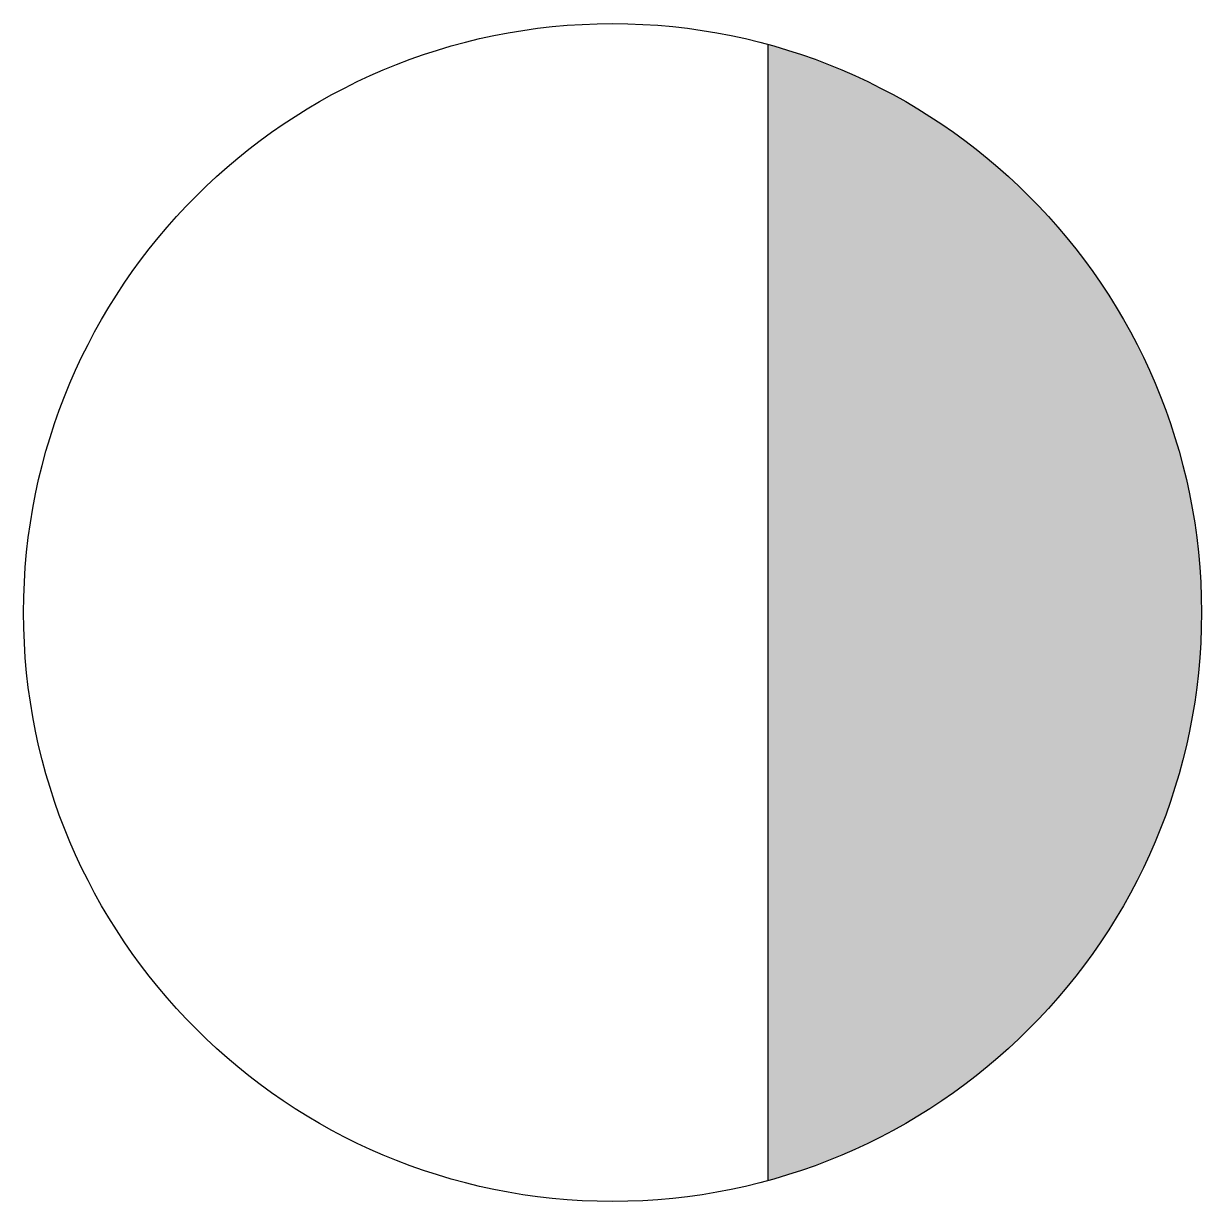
# Model space of a CAD drawing. Extents: x -17736 to -17486, y 1834 to 2084.
import ezdxf

# ---------------------------------------------------------------- set-up
doc = ezdxf.new("R2010")
doc.units = 0
doc.header["$MEASUREMENT"] = 0
doc.layers.get('0').update_dxf_attribs({"linetype": 'CONTINUOUS'})

msp = doc.modelspace()

# ---------------------------------------------------------------- hatches: boundary and pattern name
msp.add_hatch(color=256).paths.add_polyline_path([(-17577.99, 2079.45), (-17577.99, 1838.32, 0.33799), (-17485.97, 1958.88, 0.33799)])

# ---------------------------------------------------------------- linework, layer by layer
msp.add_line((-17577.99, 2079.45), (-17577.99, 1838.32))
msp.add_circle((-17610.97, 1958.88), 125)

doc.saveas('drawing.dxf')
